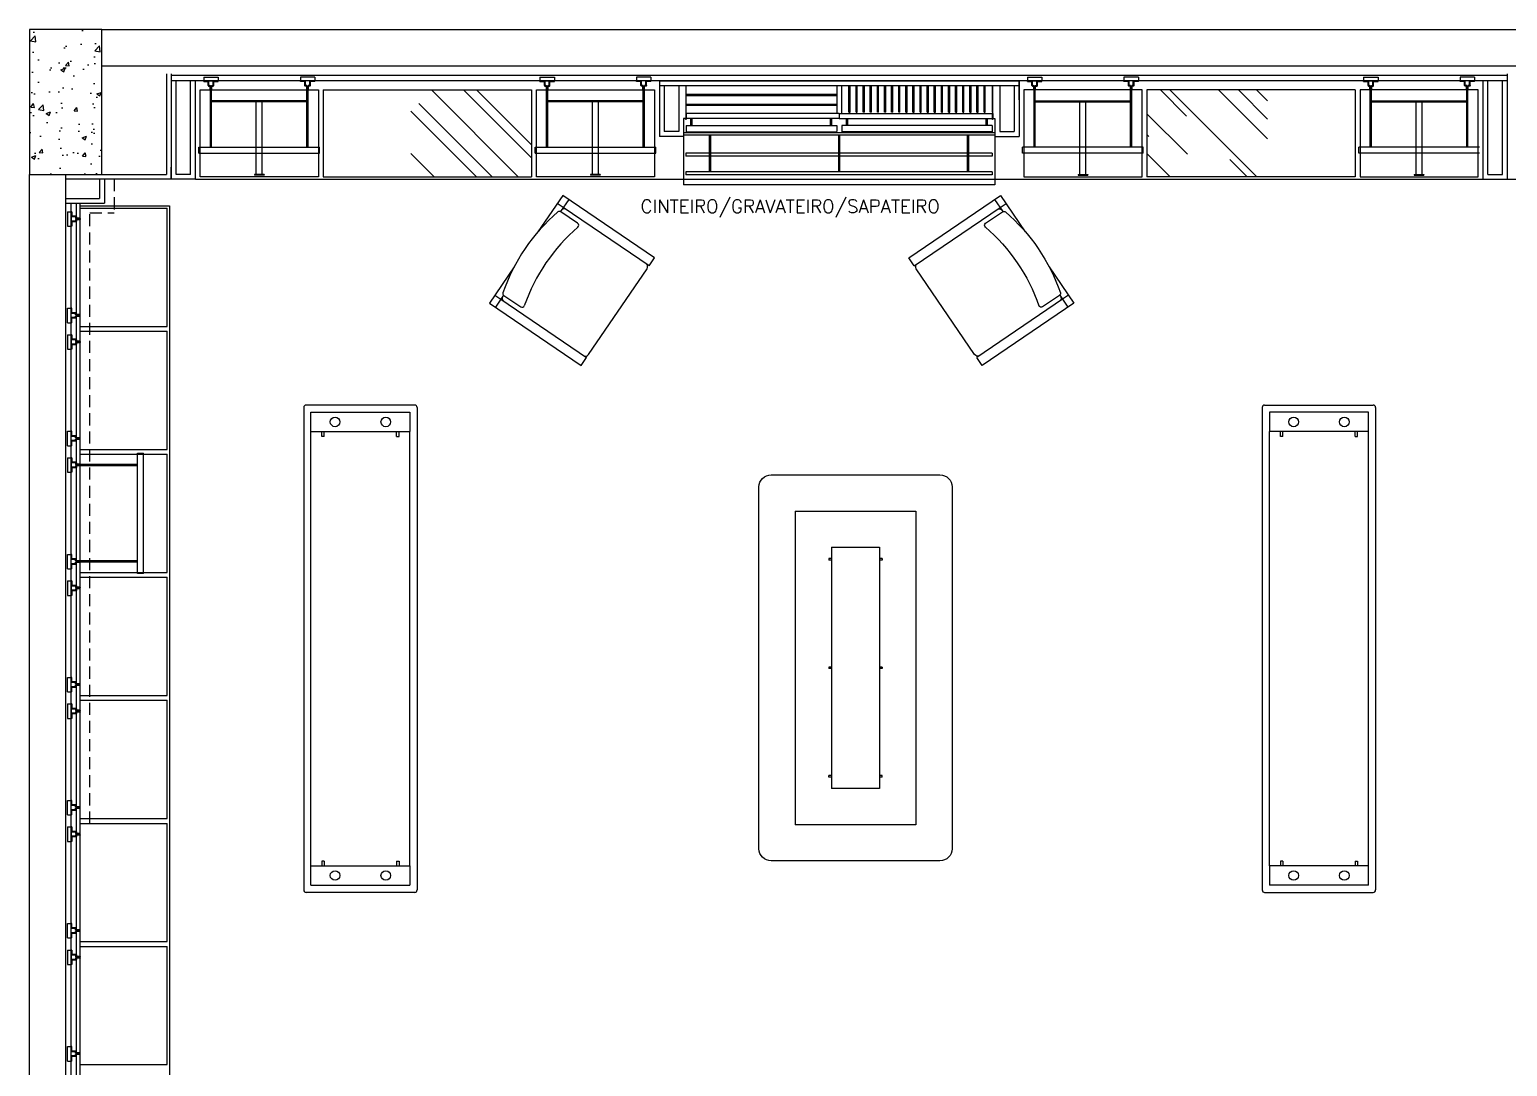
# Model space of a CAD drawing. Extents: x 1231 to 2855, y 3260 to 5268.
# Drawn here: x 1274 to 1887, y 4838 to 5268 of the extents above; entities that cross this region are included whole.
import ezdxf

# ---------------------------------------------------------------- set-up
doc = ezdxf.new("R2010")
doc.units = 0
doc.header["$LTSCALE"] = 20
doc.header["$MEASUREMENT"] = 0
doc.linetypes.add('DASHED2', pattern=[0.375, 0.25, -0.125])
doc.layers.get('0').update_dxf_attribs({"linetype": 'CONTINUOUS'})
for name, color, linetype in [('ACO', 2, 'CONTINUOUS'), ('COTAS', 4, 'CONTINUOUS'), ('MADEIRA', 1, 'CONTINUOUS'), ('MOB', 1, 'CONTINUOUS'), ('PAREDE', 251, 'CONTINUOUS'), ('PILAR', 5, 'CONTINUOUS'), ('VIDRO', 3, 'CONTINUOUS')]:
    doc.layers.add(name, color=color, linetype=linetype)
doc.styles.add('ROMANS', font='romans.shx')

# ---------------------------------------------------------------- blocks, each defined once
blk = doc.blocks.new('CREMALHEIRA')
at = {"layer": 'ACO'}
for p, q in [((-3.03, 1.14), (-3.03, 1.44)), ((-3.03, 1.44), (2.97, 1.44)), ((-3.03, 1.14), (-1.18, 1.14)), ((-1.18, -0.51), (-1.18, 1.14)), ((-0.9, -0.23), (-0.9, 1.44)), ((0.84, -0.23), (0.84, 1.44)), ((1.12, 1.14), (2.97, 1.14)), ((1.12, -0.51), (1.12, 1.14)), ((2.97, 1.14), (2.97, 1.44)), ((-0.98, -0.71), (-0.38, -0.71)), ((-0.7, -0.43), (-0.28, -0.43)), ((-0.38, -2.31), (-0.38, -0.71)), ((-0.38, -2.31), (-0.28, -2.31)), ((-0.28, -2.31), (-0.28, -0.43)), ((0.22, -0.43), (0.64, -0.43)), ((0.22, -2.31), (0.22, -0.43)), ((0.22, -2.31), (0.32, -2.31)), ((0.32, -0.71), (0.92, -0.71)), ((0.32, -2.31), (0.32, -0.71))]:
    blk.add_line(p, q, dxfattribs=at)
for centre, start, end in [((-0.98, -0.51), 180, 270), ((-0.7, -0.23), 180, 270), ((0.64, -0.23), 270, 0), ((0.92, -0.51), 270, 0)]:
    blk.add_arc(centre, 0.2, start, end, dxfattribs=at)
at = {"layer": 'MADEIRA'}
for p, q in [((-3.03, 2.94), (-3.03, 1.44)), ((-3.03, 2.94), (2.97, 2.94)), ((2.97, 2.94), (2.97, 1.44))]:
    blk.add_line(p, q, dxfattribs=at)
blk = doc.blocks.new('CDBRSENT')
at = {"layer": 'MOB', "color": 2}
for p, q in [((-0.2698, -0.005), (-0.2698, -0.465)), ((-0.0876, -0.005), (-0.2698, -0.005)), ((-0.2097, -0.035), (-0.2698, -0.035)), ((-0.2298, -0.005), (-0.2298, -0.035)), ((-0.2298, -0.035), (-0.2298, -0.465)), ((0.2702, -0.005), (0.088, -0.005)), ((0.2702, -0.035), (0.2097, -0.035)), ((0.2302, -0.035), (0.2302, -0.005)), ((0.2302, -0.465), (0.2302, -0.035)), ((0.2702, -0.465), (0.2702, -0.005)), ((-0.2698, -0.465), (-0.2298, -0.465)), ((0.2302, -0.465), (0.2702, -0.465))]:
    blk.add_line(p, q, dxfattribs=at)
at = {"layer": 'MOB'}
for p, q in [((-0.2097, -0.035), (-0.2148, -0.035)), ((-0.2098, -0.0367), (-0.2098, -0.121)), ((0.2152, -0.035), (0.2097, -0.035)), ((0.2098, -0.1209), (0.2098, -0.0366)), ((-0.2148, -0.465), (0.2152, -0.465))]:
    blk.add_line(p, q, dxfattribs=at)
for centre, radius, start, end in [((0.0002, -0.7732), 0.7732, 74.83881, 105.19171), ((-0.2148, -0.05), 0.015, 90, 180), ((-0.1998, -0.0367), 0.01, 105.19171, 180), ((0.1998, -0.0366), 0.01, 0, 74.83881), ((0.2152, -0.05), 0.015, 0, 90), ((-0.1998, -0.121), 0.01, 180, 284.7948), ((0.0002, -0.8782), 0.7732, 75.23489, 104.7948), ((0.1998, -0.1209), 0.01, 255.23489, 0), ((-0.2148, -0.45), 0.015, 180, 270), ((0.2152, -0.45), 0.015, 270, 0)]:
    blk.add_arc(centre, radius, start, end, dxfattribs=at)

msp = doc.modelspace()

# ---------------------------------------------------------------- hatches: boundary and pattern name
h = msp.add_hatch()
h.set_pattern_fill('AR-RROOF', color=124, angle=135, style=0)
h.set_pattern_definition([(135, (-4176.638, 1036.188), (-57.47364, 21.552615), [381, -50.8, 127, -25.4]), (135, (-4209.505, 1051.095), (-5.92697, -41.848), [76.2, -8.382, 152.4, -19.05]), (135, (-4200.884, 1029.902), (-105.428207, 81.36112), [203.2, -35.56, 101.6, -25.4])])
h.paths.add_polyline_path([(1432.35, 5242.49), (1432.35, 5206.49), (1482.35, 5206.49), (1482.35, 5242.49)])
h.paths.add_polyline_path([(1787.35, 5242.49), (1737.35, 5242.49), (1737.35, 5206.49), (1787.35, 5206.49)])
at = {"layer": 'ACO'}
h = msp.add_hatch(dxfattribs=at)
h.set_pattern_fill('AR-CONC', color=6, scale=2.5, style=0)
h.set_pattern_definition([(50, (0, 0), (17.931505, -1.568803), [1.875, -20.625]), (355, (0, 0), (-3.468783, 18.804803), [1.5, -16.5]), (100.4514, (1.494, -0.13), (14.462735, 17.23599), [1.593505, -17.52855]), (46.1842, (0, 5), (26.68103, -4.137975), [2.8125, -30.9375]), (96.6356, (2.223, 4.655), (23.36657, 24.35295), [2.39026, -26.29283]), (351.1842, (0, 5), (23.36655, 24.35297), [2.25, -24.75]), (21, (2.5, 3.75), (14.922676, -10.065472), [1.875, -20.625]), (326, (2.5, 3.75), (6.082883, 18.12875), [1.5, -16.5]), (71.4514, (3.744, 2.911), (21.005566, 8.06326), [1.593505, -17.52855]), (37.5, (0, 0), (0.3039964, 8.322346), [0, -16.3, 0, -16.75, 0, -16.5625]), (7.5, (0, 0), (6.576738, 9.860293), [0, -9.55, 0, -15.925, 0, -6.3125]), (327.5, (-5.575, 0), (13.345561, -0.563872), [0, -6.25, 0, -19.5, 0, -25.875]), (317.5, (-8.075, 0), (14.579654, 2.502625), [0, -8.125, 0, -12.95, 0, -18.375])])
h.paths.add_polyline_path([(1304.35, 5267.49), (1274.35, 5267.49), (1274.35, 5207.49), (1289.35, 5207.49), (1289.35, 5207.49), (1304.35, 5207.49)])

# ---------------------------------------------------------------- linework, layer by layer
for p, q in [((1349.3, 5237.49), (1349.3, 5242.49)), ((1349.3, 5237.49), (1349.3, 5242.49)), ((1349.8, 5237.99), (1349.8, 5242.49)), ((1349.8, 5237.99), (1349.8, 5242.49)), ((1389.3, 5237.99), (1389.3, 5242.49)), ((1389.3, 5237.99), (1389.3, 5242.49)), ((1389.8, 5237.49), (1389.8, 5242.49)), ((1389.8, 5237.49), (1389.8, 5242.49)), ((1488.6, 5237.49), (1488.6, 5242.49)), ((1488.6, 5237.49), (1488.6, 5242.49)), ((1489.1, 5237.99), (1489.1, 5242.49)), ((1489.1, 5237.99), (1489.1, 5242.49)), ((1528.6, 5237.99), (1528.6, 5242.49)), ((1528.6, 5237.99), (1528.6, 5242.49)), ((1529.1, 5237.49), (1529.1, 5242.49)), ((1529.1, 5237.49), (1529.1, 5242.49)), ((1613.89, 5233.25), (1613.89, 5244.23)), ((1614.39, 5233.25), (1614.39, 5244.23)), ((1619.79, 5233.25), (1619.79, 5244.23)), ((1620.29, 5233.25), (1620.29, 5244.23)), ((1625.68, 5233.25), (1625.68, 5244.23)), ((1626.18, 5233.25), (1626.18, 5244.23)), ((1631.58, 5233.25), (1631.57, 5244.24)), ((1632.08, 5233.25), (1632.07, 5244.24)), ((1637.47, 5233.25), (1637.47, 5244.24)), ((1637.97, 5233.25), (1637.97, 5244.24)), ((1643.36, 5233.25), (1643.36, 5244.24)), ((1643.86, 5233.25), (1643.86, 5244.24)), ((1649.26, 5233.25), (1649.26, 5244.24)), ((1649.76, 5233.25), (1649.76, 5244.24)), ((1655.15, 5233.25), (1655.15, 5244.24)), ((1655.65, 5233.25), (1655.65, 5244.24)), ((1661.04, 5233.25), (1661.04, 5244.24)), ((1661.54, 5233.25), (1661.54, 5244.24)), ((1666.94, 5233.25), (1666.94, 5244.24)), ((1667.44, 5233.25), (1667.44, 5244.24)), ((1673.33, 5233.25), (1673.33, 5244.24)), ((1690.6, 5237.49), (1690.6, 5242.49)), ((1690.6, 5237.49), (1690.6, 5242.49)), ((1691.1, 5237.99), (1691.1, 5242.49)), ((1691.1, 5237.99), (1691.1, 5242.49)), ((1730.6, 5237.99), (1730.6, 5242.49)), ((1730.6, 5237.99), (1730.6, 5242.49)), ((1731.1, 5237.49), (1731.1, 5242.49)), ((1731.1, 5237.49), (1731.1, 5242.49)), ((1829.9, 5237.49), (1829.9, 5242.49)), ((1829.9, 5237.49), (1829.9, 5242.49)), ((1830.4, 5237.99), (1830.4, 5242.49)), ((1830.4, 5237.99), (1830.4, 5242.49)), ((1869.9, 5237.99), (1869.9, 5242.49)), ((1869.9, 5237.99), (1869.9, 5242.49)), ((1870.4, 5237.49), (1870.4, 5242.49)), ((1870.4, 5237.49), (1870.4, 5242.49)), ((1389.8, 5237.49), (1349.3, 5237.49)), ((1389.8, 5237.49), (1349.3, 5237.49)), ((1389.3, 5237.99), (1349.8, 5237.99)), ((1389.3, 5237.99), (1349.8, 5237.99)), ((1368.3, 5207.49), (1368.3, 5237.49)), ((1368.3, 5207.49), (1368.3, 5237.49)), ((1370.8, 5207.49), (1370.8, 5237.49)), ((1370.8, 5207.49), (1370.8, 5237.49)), ((1529.1, 5237.49), (1488.6, 5237.49)), ((1529.1, 5237.49), (1488.6, 5237.49)), ((1528.6, 5237.99), (1489.1, 5237.99)), ((1528.6, 5237.99), (1489.1, 5237.99)), ((1507.6, 5207.49), (1507.6, 5237.49)), ((1507.6, 5207.49), (1507.6, 5237.49)), ((1510.1, 5207.49), (1510.1, 5237.49)), ((1510.1, 5207.49), (1510.1, 5237.49)), ((1608.79, 5240.54), (1546.35, 5240.54)), ((1608.79, 5240.04), (1546.35, 5240.04)), ((1608.79, 5236.46), (1546.35, 5236.45)), ((1690.6, 5237.49), (1731.1, 5237.49)), ((1690.6, 5237.49), (1731.1, 5237.49)), ((1691.1, 5237.99), (1730.6, 5237.99)), ((1691.1, 5237.99), (1730.6, 5237.99)), ((1709.6, 5207.49), (1709.6, 5237.49)), ((1709.6, 5207.49), (1709.6, 5237.49)), ((1712.1, 5207.49), (1712.1, 5237.49)), ((1712.1, 5207.49), (1712.1, 5237.49)), ((1829.9, 5237.49), (1870.4, 5237.49)), ((1829.9, 5237.49), (1870.4, 5237.49)), ((1830.4, 5237.99), (1869.9, 5237.99)), ((1830.4, 5237.99), (1869.9, 5237.99)), ((1848.9, 5207.49), (1848.9, 5237.49)), ((1848.9, 5207.49), (1848.9, 5237.49)), ((1851.4, 5207.49), (1851.4, 5237.49)), ((1851.4, 5207.49), (1851.4, 5237.49)), ((1546.25, 5232.69), (1546.25, 5230.69)), ((1546.45, 5232.69), (1546.25, 5232.69)), ((1608.79, 5235.96), (1546.35, 5235.95)), ((1546.45, 5232.69), (1546.45, 5230.69)), ((1548.42, 5227.7), (1548.42, 5230.7)), ((1548.92, 5227.7), (1548.92, 5230.7)), ((1606.27, 5227.7), (1606.27, 5230.7)), ((1606.77, 5227.7), (1606.77, 5230.7)), ((1612.92, 5227.7), (1612.92, 5230.7)), ((1613.42, 5227.7), (1613.42, 5230.7)), ((1613.89, 5233.25), (1614.39, 5233.25)), ((1620.29, 5233.25), (1619.79, 5233.25)), ((1626.18, 5233.25), (1625.68, 5233.25)), ((1632.08, 5233.25), (1631.58, 5233.25)), ((1637.47, 5233.25), (1637.97, 5233.25)), ((1643.36, 5233.25), (1643.86, 5233.25)), ((1649.26, 5233.25), (1649.76, 5233.25)), ((1655.15, 5233.25), (1655.65, 5233.25)), ((1661.04, 5233.25), (1661.54, 5233.25)), ((1666.94, 5233.25), (1667.44, 5233.25)), ((1670.77, 5227.71), (1670.77, 5230.71)), ((1671.27, 5227.71), (1671.27, 5230.71)), ((1673.25, 5232.69), (1673.25, 5230.69)), ((1673.25, 5232.69), (1673.45, 5232.69)), ((1673.45, 5232.69), (1673.45, 5230.69)), ((1546.42, 5227.7), (1608.87, 5227.8)), ((1546.42, 5227.7), (1546.42, 5225.16)), ((1546.42, 5225.16), (1608.87, 5225.26)), ((1608.87, 5227.8), (1608.87, 5225.26)), ((1673.27, 5227.7), (1610.92, 5227.7)), ((1610.92, 5227.7), (1610.92, 5225.16)), ((1673.27, 5225.16), (1610.92, 5225.16)), ((1673.27, 5227.71), (1673.27, 5225.16)), ((1367.55, 5207.49), (1367.55, 5207.19)), ((1367.55, 5207.49), (1367.55, 5207.19)), ((1371.55, 5207.49), (1367.55, 5207.49)), ((1371.55, 5207.49), (1367.55, 5207.49)), ((1371.55, 5207.19), (1367.55, 5207.19)), ((1371.55, 5207.19), (1367.55, 5207.19)), ((1371.55, 5207.49), (1371.55, 5207.19)), ((1371.55, 5207.49), (1371.55, 5207.19)), ((1506.85, 5207.49), (1506.85, 5207.19)), ((1506.85, 5207.49), (1506.85, 5207.19)), ((1510.85, 5207.49), (1506.85, 5207.49)), ((1510.85, 5207.49), (1506.85, 5207.49)), ((1510.85, 5207.19), (1506.85, 5207.19)), ((1510.85, 5207.19), (1506.85, 5207.19)), ((1510.85, 5207.49), (1510.85, 5207.19)), ((1510.85, 5207.49), (1510.85, 5207.19)), ((1708.85, 5207.49), (1708.85, 5207.19)), ((1708.85, 5207.49), (1708.85, 5207.19)), ((1708.85, 5207.49), (1712.85, 5207.49)), ((1708.85, 5207.49), (1712.85, 5207.49)), ((1708.85, 5207.19), (1712.85, 5207.19)), ((1708.85, 5207.19), (1712.85, 5207.19)), ((1712.85, 5207.49), (1712.85, 5207.19)), ((1712.85, 5207.49), (1712.85, 5207.19)), ((1848.15, 5207.49), (1852.15, 5207.49)), ((1848.15, 5207.49), (1852.15, 5207.49)), ((1848.15, 5207.49), (1848.15, 5207.19)), ((1848.15, 5207.49), (1848.15, 5207.19)), ((1848.15, 5207.19), (1852.15, 5207.19)), ((1848.15, 5207.19), (1852.15, 5207.19)), ((1852.15, 5207.49), (1852.15, 5207.19)), ((1852.15, 5207.49), (1852.15, 5207.19)), ((1605.6, 5048.27), (1605.6, 5047.63)), ((1606.6, 5048.27), (1605.6, 5048.27)), ((1606.6, 5047.63), (1605.6, 5047.63)), ((1627.6, 5048.27), (1626.6, 5048.27)), ((1627.6, 5047.63), (1626.6, 5047.63)), ((1627.6, 5048.27), (1627.6, 5047.63)), ((1605.6, 5003.27), (1605.6, 5002.63)), ((1606.6, 5003.27), (1605.6, 5003.27)), ((1606.6, 5002.63), (1605.6, 5002.63)), ((1627.6, 5003.27), (1626.6, 5003.27)), ((1627.6, 5002.63), (1626.6, 5002.63)), ((1627.6, 5003.27), (1627.6, 5002.63)), ((1606.6, 4958.27), (1605.6, 4958.27)), ((1605.6, 4957.63), (1605.6, 4958.27)), ((1606.6, 4957.63), (1605.6, 4957.63)), ((1627.6, 4958.27), (1626.6, 4958.27)), ((1627.6, 4957.63), (1626.6, 4957.63)), ((1627.6, 4957.63), (1627.6, 4958.27))]:
    msp.add_line(p, q, dxfattribs=at)
at = {"layer": 'ACO', "color": 6}
for p, q in [((1349.3, 5218.76), (1349.3, 5242.49)), ((1349.3, 5218.76), (1349.3, 5242.49)), ((1349.8, 5218.76), (1349.8, 5242.49)), ((1349.8, 5218.76), (1349.8, 5242.49)), ((1389.3, 5218.76), (1389.3, 5242.49)), ((1389.3, 5218.76), (1389.3, 5242.49)), ((1389.8, 5218.76), (1389.8, 5242.49)), ((1389.8, 5218.76), (1389.8, 5242.49)), ((1488.6, 5218.76), (1488.6, 5242.49)), ((1488.6, 5218.76), (1488.6, 5242.49)), ((1489.1, 5218.76), (1489.1, 5242.49)), ((1489.1, 5218.76), (1489.1, 5242.49)), ((1528.6, 5218.76), (1528.6, 5242.49)), ((1528.6, 5218.76), (1528.6, 5242.49)), ((1529.1, 5218.76), (1529.1, 5242.49)), ((1529.1, 5218.76), (1529.1, 5242.49)), ((1616.84, 5233.25), (1616.84, 5244.23)), ((1617.34, 5233.25), (1617.34, 5244.23)), ((1622.73, 5233.25), (1622.73, 5244.23)), ((1623.23, 5233.25), (1623.23, 5244.23)), ((1628.63, 5233.25), (1628.63, 5244.23)), ((1629.13, 5233.25), (1629.13, 5244.23)), ((1634.52, 5233.25), (1634.52, 5244.24)), ((1635.02, 5233.25), (1635.02, 5244.24)), ((1640.42, 5233.25), (1640.42, 5244.24)), ((1640.92, 5233.25), (1640.92, 5244.24)), ((1646.31, 5233.25), (1646.31, 5244.24)), ((1646.81, 5233.25), (1646.81, 5244.24)), ((1652.2, 5233.25), (1652.2, 5244.24)), ((1652.7, 5233.25), (1652.7, 5244.24)), ((1658.1, 5233.25), (1658.1, 5244.24)), ((1658.6, 5233.25), (1658.6, 5244.24)), ((1663.99, 5233.25), (1663.99, 5244.24)), ((1664.49, 5233.25), (1664.49, 5244.24)), ((1669.89, 5233.25), (1669.89, 5244.24)), ((1670.39, 5233.25), (1670.39, 5244.24)), ((1690.6, 5218.76), (1690.6, 5242.49)), ((1690.6, 5218.76), (1690.6, 5242.49)), ((1691.1, 5218.76), (1691.1, 5242.49)), ((1691.1, 5218.76), (1691.1, 5242.49)), ((1730.6, 5218.76), (1730.6, 5242.49)), ((1730.6, 5218.76), (1730.6, 5242.49)), ((1731.1, 5218.76), (1731.1, 5242.49)), ((1731.1, 5218.76), (1731.1, 5242.49)), ((1829.9, 5218.76), (1829.9, 5242.49)), ((1829.9, 5218.76), (1829.9, 5242.49)), ((1830.4, 5218.76), (1830.4, 5242.49)), ((1830.4, 5218.76), (1830.4, 5242.49)), ((1869.9, 5218.76), (1869.9, 5242.49)), ((1869.9, 5218.76), (1869.9, 5242.49)), ((1870.4, 5218.76), (1870.4, 5242.49)), ((1870.4, 5218.76), (1870.4, 5242.49)), ((1616.84, 5233.25), (1617.34, 5233.25)), ((1623.23, 5233.25), (1622.73, 5233.25)), ((1629.13, 5233.25), (1628.63, 5233.25)), ((1635.02, 5233.25), (1634.52, 5233.25)), ((1640.42, 5233.25), (1640.92, 5233.25)), ((1646.31, 5233.25), (1646.81, 5233.25)), ((1652.2, 5233.25), (1652.7, 5233.25)), ((1658.1, 5233.25), (1658.6, 5233.25)), ((1663.99, 5233.25), (1664.49, 5233.25)), ((1669.89, 5233.25), (1670.39, 5233.25)), ((1344.55, 5218.76), (1394.55, 5218.76)), ((1344.55, 5218.76), (1394.55, 5218.76)), ((1344.55, 5216.22), (1344.55, 5218.76)), ((1344.55, 5216.22), (1344.55, 5218.76)), ((1394.55, 5216.22), (1394.55, 5218.76)), ((1394.55, 5216.22), (1394.55, 5218.76)), ((1483.85, 5218.76), (1533.85, 5218.76)), ((1483.85, 5218.76), (1533.85, 5218.76)), ((1483.85, 5216.22), (1483.85, 5218.76)), ((1483.85, 5216.22), (1483.85, 5218.76)), ((1533.85, 5216.22), (1533.85, 5218.76)), ((1533.85, 5216.22), (1533.85, 5218.76)), ((1735.85, 5218.76), (1685.85, 5218.76)), ((1735.85, 5218.76), (1685.85, 5218.76)), ((1685.85, 5216.22), (1685.85, 5218.76)), ((1685.85, 5216.22), (1685.85, 5218.76)), ((1735.85, 5216.22), (1735.85, 5218.76)), ((1735.85, 5216.22), (1735.85, 5218.76)), ((1825.15, 5216.22), (1825.15, 5218.76)), ((1825.15, 5216.22), (1825.15, 5218.76)), ((1875.15, 5218.76), (1825.15, 5218.76)), ((1875.15, 5218.76), (1825.15, 5218.76)), ((1344.55, 5216.22), (1394.55, 5216.22)), ((1344.55, 5216.22), (1394.55, 5216.22)), ((1483.85, 5216.22), (1533.85, 5216.22)), ((1483.85, 5216.22), (1533.85, 5216.22)), ((1735.85, 5216.22), (1685.85, 5216.22)), ((1735.85, 5216.22), (1685.85, 5216.22)), ((1875.15, 5216.22), (1825.15, 5216.22)), ((1875.15, 5216.22), (1825.15, 5216.22)), ((1395.46, 5098.88), (1395.46, 5100.88)), ((1396.46, 5098.88), (1395.46, 5098.88)), ((1396.46, 5098.88), (1396.46, 5100.88)), ((1426.46, 5098.88), (1426.46, 5100.88)), ((1426.46, 5098.88), (1427.46, 5098.88)), ((1427.46, 5098.88), (1427.46, 5100.88)), ((1792.64, 5098.88), (1792.64, 5100.88)), ((1793.64, 5098.88), (1792.64, 5098.88)), ((1793.64, 5098.88), (1793.64, 5100.88)), ((1823.64, 5098.88), (1823.64, 5100.88)), ((1823.64, 5098.88), (1824.64, 5098.88)), ((1824.64, 5098.88), (1824.64, 5100.88)), ((1319.06, 5041.99), (1319.06, 5091.99)), ((1319.06, 5091.99), (1321.6, 5091.99)), ((1319.06, 5091.99), (1321.6, 5091.99)), ((1321.6, 5041.99), (1321.6, 5091.99)), ((1319.06, 5087.24), (1295.33, 5087.24)), ((1319.06, 5086.74), (1295.33, 5086.74)), ((1319.06, 5047.24), (1295.33, 5047.24)), ((1319.06, 5046.74), (1295.33, 5046.74)), ((1321.6, 5041.99), (1319.06, 5041.99)), ((1395.46, 4922.88), (1395.46, 4920.88)), ((1396.46, 4922.88), (1395.46, 4922.88)), ((1396.46, 4922.88), (1396.46, 4920.88)), ((1426.46, 4922.88), (1427.46, 4922.88)), ((1426.46, 4922.88), (1426.46, 4920.88)), ((1427.46, 4922.88), (1427.46, 4920.88)), ((1793.64, 4922.88), (1792.64, 4922.88)), ((1792.64, 4922.88), (1792.64, 4920.88)), ((1793.64, 4922.88), (1793.64, 4920.88)), ((1823.64, 4922.88), (1824.64, 4922.88)), ((1823.64, 4922.88), (1823.64, 4920.88)), ((1824.64, 4922.88), (1824.64, 4920.88))]:
    msp.add_line(p, q, dxfattribs=at)
at = {"layer": 'ACO', "color": 124}
for p, q in [((1556.1, 5208.52), (1556.1, 5223.7)), ((1556.6, 5208.52), (1556.6, 5223.7)), ((1609.63, 5208.52), (1609.63, 5223.7)), ((1610.13, 5208.52), (1610.13, 5223.7)), ((1663.02, 5208.52), (1663.02, 5223.7)), ((1663.52, 5208.52), (1663.52, 5223.7)), ((1673.27, 5216.32), (1546.35, 5216.32)), ((1546.35, 5216.32), (1546.35, 5215.07)), ((1673.27, 5215.07), (1546.35, 5215.07)), ((1673.27, 5216.32), (1673.27, 5215.07)), ((1673.27, 5208.52), (1546.35, 5208.52)), ((1546.35, 5208.52), (1546.35, 5207.27)), ((1673.27, 5207.27), (1546.35, 5207.27)), ((1673.27, 5208.52), (1673.27, 5207.27))]:
    msp.add_line(p, q, dxfattribs=at)
at = {"layer": 'ACO'}
for centre, radius in [((1546.35, 5230.49), 0.2), ((1673.35, 5230.49), 0.2), ((1400.96, 5104.88), 2), ((1421.96, 5104.88), 2), ((1798.14, 5104.88), 2), ((1819.14, 5104.88), 2), ((1400.96, 4916.88), 2), ((1421.96, 4916.88), 2), ((1798.14, 4916.88), 2), ((1819.14, 4916.88), 2)]:
    msp.add_circle(centre, radius, dxfattribs=at)
at = {"layer": 'COTAS'}
for p, q in [((1886.64, 5248.49), (1333.05, 5248.49)), ((1886.64, 5246.24), (1333.05, 5246.24)), ((1535.35, 5246.25), (1684.35, 5246.25)), ((1535.35, 5244.25), (1684.35, 5244.25)), ((1543.35, 5225.2), (1537.35, 5225.2)), ((1676.34, 5225.2), (1682.35, 5225.2)), ((1545.35, 5223.2), (1535.35, 5223.2)), ((1674.34, 5223.2), (1684.35, 5223.2)), ((1333.05, 5205.49), (1289.35, 5205.49)), ((1886.64, 5205.49), (1929.85, 5205.49))]:
    msp.add_line(p, q, dxfattribs=at)
at = {"layer": 'MADEIRA', "color": 4}
for p, q in [((1331.05, 5249.19), (1331.05, 5207.49)), ((1333.05, 5249.19), (1333.05, 5205.49)), ((1886.64, 5249.19), (1886.64, 5205.49)), ((1335.05, 5207.49), (1335.05, 5246.24)), ((1341.05, 5207.49), (1341.05, 5246.24)), ((1343.05, 5205.49), (1343.05, 5246.24)), ((1535.35, 5246.24), (1535.35, 5223.2)), ((1537.35, 5244.25), (1537.35, 5225.2)), ((1543.35, 5244.25), (1543.35, 5225.2)), ((1546.35, 5244.25), (1546.35, 5230.69)), ((1608.86, 5244.23), (1608.86, 5232.7)), ((1610.83, 5244.23), (1610.83, 5232.7)), ((1673.35, 5244.25), (1673.35, 5230.69)), ((1676.35, 5244.25), (1676.34, 5225.2)), ((1682.35, 5244.25), (1682.35, 5225.2)), ((1684.34, 5246.25), (1684.35, 5230.21)), ((1684.35, 5246.24), (1684.35, 5223.2)), ((1876.65, 5205.49), (1876.65, 5246.24)), ((1878.65, 5207.49), (1878.65, 5246.24)), ((1884.65, 5207.49), (1884.65, 5246.24)), ((1609.84, 5230.7), (1545.35, 5230.69)), ((1545.35, 5230.69), (1545.35, 5223.2)), ((1609.83, 5232.7), (1546.35, 5232.69)), ((1609.84, 5232.7), (1609.84, 5230.7)), ((1609.84, 5230.7), (1674.33, 5230.7)), ((1609.86, 5232.7), (1673.35, 5232.7)), ((1674.35, 5230.69), (1674.34, 5223.2)), ((1289.35, 5207.49), (1331.05, 5207.49)), ((1303.35, 5205.49), (1303.35, 5197.49)), ((1305.35, 5205.49), (1305.35, 5195.49)), ((1333.05, 5205.49), (1333.05, 5210.49)), ((1343.05, 5205.49), (1333.05, 5205.49)), ((1341.05, 5207.49), (1335.05, 5207.49)), ((1876.65, 5205.49), (1886.65, 5205.49)), ((1878.65, 5207.49), (1884.65, 5207.49)), ((1289.33, 5197.49), (1303.35, 5197.49)), ((1289.35, 5195.49), (1305.35, 5195.49)), ((1289.35, 5195.49), (1305.35, 5195.49)), ((1289.35, 5195.49), (1305.35, 5195.49))]:
    msp.add_line(p, q, dxfattribs=at)
at = {"layer": 'MADEIRA'}
for p, q in [((1609.84, 5232.7), (1609.84, 5230.7)), ((1674.34, 5224.7), (1545.35, 5224.7)), ((1674.35, 5223.7), (1545.35, 5223.7)), ((1291.58, 4938.45), (1291.58, 5195.49)), ((1293.73, 4938.45), (1293.73, 5195.49)), ((1295.33, 4938.45), (1295.33, 5195.49)), ((1295.35, 5193.49), (1331.35, 5193.49)), ((1331.35, 5144.49), (1331.35, 5193.49)), ((1295.35, 5144.49), (1331.35, 5144.49)), ((1295.35, 5142.49), (1331.35, 5142.49)), ((1331.35, 5093.49), (1331.35, 5142.49)), ((1390.96, 5108.88), (1431.96, 5108.88)), ((1390.96, 5100.88), (1390.96, 5108.88)), ((1431.96, 5108.88), (1431.96, 5100.88)), ((1788.14, 5108.88), (1788.14, 5100.88)), ((1829.14, 5108.88), (1788.14, 5108.88)), ((1829.14, 5100.88), (1829.14, 5108.88)), ((1390.96, 5100.88), (1431.96, 5100.88)), ((1829.14, 5100.88), (1788.14, 5100.88)), ((1295.35, 5093.49), (1331.35, 5093.49)), ((1295.35, 5091.49), (1331.35, 5091.49)), ((1331.35, 5042.49), (1331.35, 5091.49)), ((1591.6, 5067.95), (1591.6, 4937.95)), ((1591.6, 5067.95), (1641.6, 5067.95)), ((1641.6, 5067.95), (1641.6, 4937.95)), ((1295.35, 5042.49), (1331.35, 5042.49)), ((1295.35, 5040.49), (1331.35, 5040.49)), ((1331.35, 4991.49), (1331.35, 5040.49)), ((1295.35, 4991.49), (1331.35, 4991.49)), ((1295.35, 4989.49), (1331.35, 4989.49)), ((1331.35, 4940.49), (1331.35, 4989.49)), ((1291.58, 4785.49), (1291.58, 4940.49)), ((1293.73, 4785.49), (1293.73, 4940.49)), ((1295.33, 4785.49), (1295.33, 4940.49)), ((1295.35, 4940.49), (1331.35, 4940.49)), ((1295.35, 4938.49), (1331.35, 4938.49)), ((1331.35, 4889.49), (1331.35, 4938.49)), ((1641.6, 4937.95), (1591.6, 4937.95)), ((1390.96, 4920.88), (1431.96, 4920.88)), ((1390.96, 4912.88), (1390.96, 4920.88)), ((1431.96, 4920.88), (1431.96, 4912.88)), ((1829.14, 4920.88), (1788.14, 4920.88)), ((1788.14, 4920.88), (1788.14, 4912.88)), ((1829.14, 4912.88), (1829.14, 4920.88)), ((1390.96, 4912.88), (1431.96, 4912.88)), ((1829.14, 4912.88), (1788.14, 4912.88)), ((1295.35, 4889.49), (1331.35, 4889.49)), ((1295.35, 4887.49), (1331.35, 4887.49)), ((1331.35, 4838.49), (1331.35, 4887.49)), ((1295.35, 4838.49), (1331.35, 4838.49))]:
    msp.add_line(p, q, dxfattribs=at)
at = {"layer": 'MADEIRA', "color": 6}
for p, q in [((1545.35, 5223.7), (1545.35, 5203.19)), ((1674.34, 5223.7), (1674.34, 5203.2)), ((1343.05, 5205.49), (1876.65, 5205.49)), ((1674.34, 5203.2), (1545.35, 5203.19)), ((1295.33, 5194.49), (1332.35, 5194.49)), ((1332.35, 5194.49), (1332.35, 4938.45)), ((1332.35, 4940.49), (1332.35, 4786.49))]:
    msp.add_line(p, q, dxfattribs=at)
at = {"layer": 'MADEIRA', "color": 6, "linetype": 'DASHED2'}
for p, q in [((1309.35, 5205.49), (1309.35, 5191.49)), ((1299.33, 4938.45), (1299.33, 5191.49)), ((1299.33, 5191.49), (1309.35, 5191.49))]:
    msp.add_line(p, q, dxfattribs=at)
at = {"layer": 'MADEIRA', "color": 7}
for p, q in [((1606.6, 5052.95), (1606.6, 4952.95)), ((1606.6, 5052.95), (1626.6, 5052.95)), ((1626.6, 5052.95), (1626.6, 4952.95)), ((1626.6, 4952.95), (1606.6, 4952.95))]:
    msp.add_line(p, q, dxfattribs=at)
at = {"layer": 'MADEIRA', "color": 6}
for points in [[(1394.05, 5206.49), (1345.05, 5206.49), (1345.05, 5242.49), (1394.05, 5242.49)], [(1533.35, 5206.49), (1484.35, 5206.49), (1484.35, 5242.49), (1533.35, 5242.49)], [(1686.35, 5206.49), (1735.35, 5206.49), (1735.35, 5242.49), (1686.35, 5242.49)], [(1825.65, 5206.49), (1874.65, 5206.49), (1874.65, 5242.49), (1825.65, 5242.49)]]:
    msp.add_lwpolyline(points, close=True, dxfattribs=at)
msp.add_lwpolyline([(1576.6, 5077.95, -0.414214), (1581.6, 5082.95), (1651.6, 5082.95, -0.414214), (1656.6, 5077.95), (1656.6, 4927.95, -0.414214), (1651.6, 4922.95), (1581.6, 4922.95, -0.414214), (1576.6, 4927.95)], format="xyb", close=True, dxfattribs=at)
at = {"layer": 'PAREDE'}
for p, q in [((1304.35, 5267.51), (2024.35, 5267.51)), ((1304.35, 5252.51), (2024.35, 5252.51)), ((1274.35, 4762.51), (1274.35, 5207.49)), ((1289.35, 4762.51), (1289.35, 5207.49))]:
    msp.add_line(p, q, dxfattribs=at)
at = {"layer": 'PILAR', "linetype": 'Continuous'}
msp.add_lwpolyline([(1274.35, 5207.49), (1304.35, 5207.49), (1304.35, 5267.49), (1274.35, 5267.49)], close=True, dxfattribs=at)
at = {"layer": 'VIDRO'}
for p, q in [((1396.05, 5242.49), (1396.05, 5206.49)), ((1396.05, 5242.49), (1482.35, 5242.49)), ((1482.35, 5242.49), (1482.35, 5206.49)), ((1737.35, 5242.49), (1737.35, 5206.49)), ((1823.65, 5242.49), (1737.35, 5242.49)), ((1823.65, 5242.49), (1823.65, 5206.49)), ((1396.05, 5206.49), (1482.35, 5206.49)), ((1823.65, 5206.49), (1737.35, 5206.49)), ((1390.96, 4920.88), (1390.96, 5100.88)), ((1431.96, 4920.88), (1431.96, 5100.88)), ((1788.14, 4920.88), (1788.14, 5100.88)), ((1829.14, 4920.88), (1829.14, 5100.88))]:
    msp.add_line(p, q, dxfattribs=at)
at = {"layer": 'VIDRO', "color": 7}
for p, q in [((1387.96, 5110.88), (1387.96, 4910.88)), ((1433.96, 5111.88), (1388.96, 5111.88)), ((1434.96, 5110.88), (1434.96, 4910.88)), ((1785.14, 5110.88), (1785.14, 4910.88)), ((1786.14, 5111.88), (1831.14, 5111.88)), ((1832.14, 5110.88), (1832.14, 4910.88)), ((1433.96, 4909.88), (1388.96, 4909.88)), ((1786.14, 4909.88), (1831.14, 4909.88))]:
    msp.add_line(p, q, dxfattribs=at)
for centre, start, end in [((1388.96, 5110.88), 90, 180), ((1433.96, 5110.88), 360, 90), ((1786.14, 5110.88), 90, 180), ((1831.14, 5110.88), 0, 90), ((1388.96, 4910.88), 180, 270), ((1433.96, 4910.88), 270, 360), ((1786.14, 4910.88), 180, 270), ((1831.14, 4910.88), 270, 0)]:
    msp.add_arc(centre, 1, start, end, dxfattribs=at)

# ---------------------------------------------------------------- block references
at = {"layer": 'MADEIRA'}
for p, rotation in [((1349.57, 5244.8), 2.522134062413156e-08), ((1488.87, 5244.8), 2.522134062413156e-08), ((1690.87, 5244.8), 359.9999999747787), ((1830.17, 5244.8), 359.9999999747787), ((1293.02, 5149.02), 90.00000000010424), ((1293.02, 5098.02), 90.00000000010424), ((1293.02, 5047.02), 90.00000000010424), ((1293.02, 4996.02), 90.00000000010424), ((1293.02, 4945.02), 90.00000000010424), ((1293.02, 4894.02), 90.00000000010424), ((1293.02, 4843.02), 90.00000000010424)]:
    msp.add_blockref('CREMALHEIRA', p, dxfattribs=dict(at, rotation=rotation))
at = {"layer": 'MADEIRA', "xscale": -1}
for p, rotation in [((1389.52, 5244.8), 2.522134501248274e-08), ((1528.82, 5244.8), 2.522134501248274e-08), ((1730.82, 5244.8), 359.9999999747787), ((1870.12, 5244.8), 359.9999999747787), ((1293.02, 5188.96), 90), ((1293.02, 5137.96), 90), ((1293.02, 5086.96), 90), ((1293.02, 5035.96), 90), ((1293.02, 4984.96), 90), ((1293.02, 4933.96), 90), ((1293.02, 4882.96), 90)]:
    msp.add_blockref('CREMALHEIRA', p, dxfattribs=dict(at, rotation=rotation))
at = {"layer": 'MADEIRA', "yscale": 100, "zscale": 100}
for p, xscale, rotation in [((1479.66, 5176.69), 100.0000000000005, 55.76913084592046), ((1692.33, 5176.69), -100.0000000000003, 304.230869154079)]:
    msp.add_blockref('CDBRSENT', p, dxfattribs=dict(at, xscale=xscale, rotation=rotation))

# ---------------------------------------------------------------- texts
at = {"layer": 'COTAS', "style": 'ROMANS'}
msp.add_text('CINTEIRO/GRAVATEIRO/SAPATEIRO', height=5.5, dxfattribs=at).set_placement((1527.55, 5191.49))

doc.saveas('drawing.dxf')
